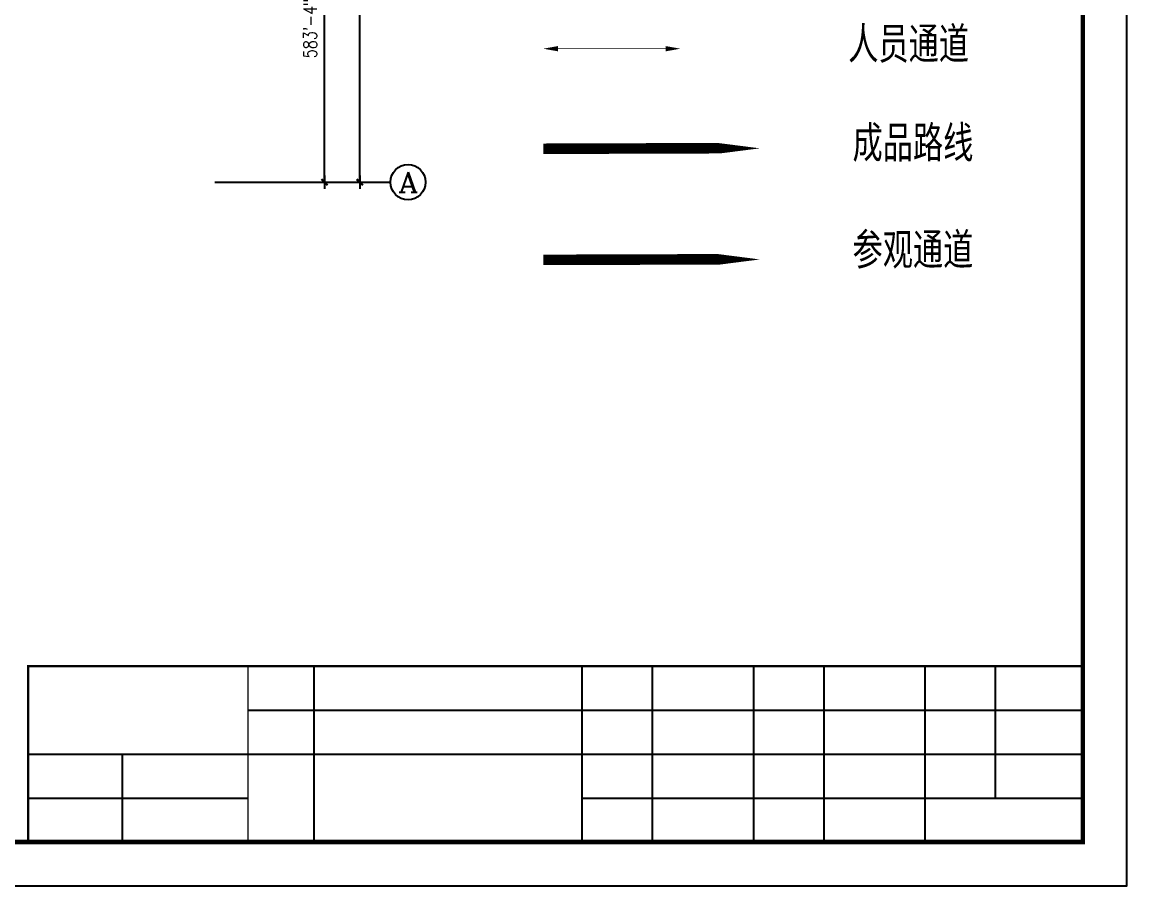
# Model space of a CAD drawing. Extents: x 539033 to 804858, y 468425 to 1263560.
# Drawn here: x 779718 to 804858, y 468425 to 488088 of the extents above; entities that cross this region are included whole.
import ezdxf
from ezdxf.enums import TextEntityAlignment as Align

# ---------------------------------------------------------------- set-up
doc = ezdxf.new("R2010")
doc.units = 0
doc.header["$LTSCALE"] = 1000
doc.header["$MEASUREMENT"] = 0
for name, pattern in [('CENTER2', [1.125, 0.75, -0.125, 0.125, -0.125]), ('DASH', [0.35, 0.25, -0.1]), ('PHANTOM2', [31.75, 15.875, -3.175, 3.175, -3.175, 3.175, -3.175])]:
    doc.linetypes.add(name, pattern=pattern)
doc.layers.get('0').update_dxf_attribs({"linetype": 'CONTINUOUS'})
doc.layers.get('Defpoints').update_dxf_attribs({"linetype": 'CONTINUOUS'})
for name, color, linetype in [('001', 7, 'CONTINUOUS'), ('AXIS', 3, 'CONTINUOUS'), ('AXIS_TEXT', 7, 'CONTINUOUS'), ('CEN', 6, 'CENTER2'), ('PUB_TITLE', 4, 'CONTINUOUS'), ('圖框', 7, 'CONTINUOUS'), ('虛線', 7, 'DASH')]:
    doc.layers.add(name, color=color, linetype=linetype)
doc.styles.add('_TCH_AXIS', font='COMPLEX', dxfattribs={"bigfont": 'GBCBIG'})
doc.styles.add('COMPLEX', font='COMPLEX')
doc.styles.add('DIM_FONT', font='SIMPLEX.shx', dxfattribs={"width": 0.8})
doc.styles.get("Standard").update_dxf_attribs({"font": 'txt.shx', "width": 0.7, "height": 500, "bigfont": 'hzdx.shx'})
doc.dimstyles.new('dimn', dxfattribs={"dimtxt": 300, "dimasz": 1, "dimexe": 250, "dimexo": 300, "dimgap": 150, "dimtad": 1, "dimdec": 0, "dimzin": 0, "dimdsep": 46, "dimlunit": 4, "dimtxsty": 'DIM_FONT', "dimblk": '_DIMX', "dimcen": 0.089996, "dimdle": 3, "dimclrd": 256, "dimclrt": 7, "dimadec": 0, "dimazin": 0, "dimtfac": 1, "dimtdec": 0, "dimtix": 1, "dimtmove": 0, "dimatfit": 3, "dimldrblk": 'OBLIQUE', "dimfxl": 250, "dimfrac": 2, "dimtolj": 1, "dimtzin": 0, "dimarcsym": 0})

# ---------------------------------------------------------------- blocks, each defined once
blk = doc.blocks.new('_AXISO')
blk.add_circle((0, 0), 0.5)
at = {"layer": 'AXIS_TEXT', "style": 'COMPLEX', "width": 1.041667}
blk.add_attdef('A', text='', height=0.56, dxfattribs=at).set_placement((-0.25, -0.28), (0.25, -0.28), align=Align.FIT)
blk = doc.blocks.new('_DIMX')
blk.add_line((-150, 0), (150, 0))
at = {"const_width": 50}
blk.add_lwpolyline([(-70, -70), (70, 70)], dxfattribs=at)
blk = doc.blocks.new('*D356')
at = {"layer": 'AXIS', "color": 0, "lineweight": -2, "transparency": 16777216}
for p, q in [((784401, 491444), (786851, 491444)), ((784401, 484444), (786851, 484444))]:
    blk.add_line(p, q, dxfattribs=at)
at = {"layer": 'AXIS', "lineweight": -2, "transparency": 16777216}
blk.add_line((786601, 484445), (786601, 491443), dxfattribs=at)
at = {"layer": 'Defpoints', "color": 0, "lineweight": 25, "transparency": 16777216}
for p in [(784101, 491444), (786601, 491444), (784101, 484444)]:
    blk.add_point(p, dxfattribs=at)
at = {"layer": 'AXIS', "lineweight": -2, "transparency": 16777216}
for p, rotation in [((786601, 491444), 90), ((786601, 484444), 270)]:
    blk.add_blockref('_DIMX', p, dxfattribs=dict(at, rotation=rotation))
at = {"layer": 'AXIS', "color": 7, "transparency": 16777216, "insert": (786272, 487944), "char_height": 300, "attachment_point": 5, "rotation": 90, "style": 'DIM_FONT'}
blk.add_mtext('\\A1;583\'-4"', dxfattribs=at)
blk = doc.blocks.new('_OBLIQUE')
at = {"color": 0, "linetype": 'ByBlock'}
blk.add_line((-0.5, -0.5), (0.5, 0.5), dxfattribs=at)
blk = doc.blocks.new('*D361')
at = {"layer": 'AXIS', "color": 0, "lineweight": -2, "transparency": 16777216}
for p, q in [((784401, 534444), (787651, 534444)), ((784401, 484444), (787651, 484444))]:
    blk.add_line(p, q, dxfattribs=at)
at = {"layer": 'AXIS', "lineweight": -2, "transparency": 16777216}
blk.add_line((787401, 484445), (787401, 534443), dxfattribs=at)
at = {"layer": 'Defpoints', "color": 0, "lineweight": 25, "transparency": 16777216}
for p in [(784101, 534444), (787401, 534444), (784101, 484444)]:
    blk.add_point(p, dxfattribs=at)
at = {"layer": 'AXIS', "lineweight": -2, "transparency": 16777216}
for p, rotation in [((787401, 534444), 90), ((787401, 484444), 270)]:
    blk.add_blockref('_DIMX', p, dxfattribs=dict(at, rotation=rotation))
at = {"layer": 'AXIS', "color": 7, "transparency": 16777216, "insert": (787072, 509444), "char_height": 300, "attachment_point": 5, "rotation": 90, "style": 'DIM_FONT'}
blk.add_mtext('\\A1;4166\'-8"', dxfattribs=at)
blk = doc.blocks.new('A$C2CB34C14')
at = {"layer": 'CEN', "color": 7, "linetype": 'ByBlock', "ltscale": 2}
for points in [[(562, 100, 200, 0, 0), (0, 100, 0, 0, 0)], [(562, 100, 20, 20, 0), (4640, 100, 100, 0, 0)], [(4640, 100, 200, 0, 0), (5203, 100, 0, 0, 0)]]:
    blk.add_lwpolyline(points, format="xyseb", dxfattribs=at)

msp = doc.modelspace()

# ---------------------------------------------------------------- linework, layer by layer
at = {"const_width": 50}
msp.add_lwpolyline([(779857.8, 473424.6), (803857.8, 473424.6), (803857.8, 469424.6), (779857.8, 469424.6)], close=True, dxfattribs=at)
at = {"layer": '001'}
for p, q in [((779857.8, 473424.6), (803857.8, 473424.6)), ((786357.8, 473424.6), (786357.8, 469424.6)), ((792457.8, 473424.6), (792457.8, 469424.6)), ((792457.8, 473424.6), (792457.8, 469424.6)), ((794057.8, 473424.6), (794057.8, 469424.6)), ((796357.8, 473424.6), (796357.8, 469424.6)), ((797957.8, 473424.6), (797957.8, 469424.6)), ((800257.8, 473424.6), (800257.8, 469424.6)), ((800257.8, 473424.6), (800257.8, 469424.6)), ((801857.8, 473424.6), (801857.8, 470424.6)), ((784857.8, 472424.6), (803857.8, 472424.6)), ((779857.8, 471424.6), (803857.8, 471424.6)), ((781994, 471424.6), (781994, 469424.6)), ((779857.8, 470424.6), (784857.8, 470424.6)), ((792457.8, 470424.6), (803857.8, 470424.6)), ((779857.8, 469424.6), (803857.8, 469424.6))]:
    msp.add_line(p, q, dxfattribs=at)
at = {"layer": '001', "const_width": 30}
for points in [[(784857.8, 473424.6), (784857.8, 469424.6)], [(792457.8, 473424.6), (792457.8, 469424.6)]]:
    msp.add_lwpolyline(points, dxfattribs=at)
at = {"layer": 'AXIS'}
msp.add_line((784101, 484444.1), (788101, 484444.1), dxfattribs=at)
at = {"layer": 'PUB_TITLE'}
msp.add_lwpolyline([(626457.8, 468424.6), (804857.8, 468424.6), (804857.8, 552524.6), (626457.8, 552524.6)], close=True, dxfattribs=at)
msp.add_lwpolyline([(626457.8, 468424.6), (804857.8, 468424.6), (804857.8, 552524.6), (626457.8, 552524.6)], close=True, dxfattribs=at)
at = {"layer": 'PUB_TITLE', "const_width": 100}
msp.add_lwpolyline([(628957.8, 469424.6), (803857.8, 469424.6), (803857.8, 551524.6), (628957.8, 551524.6)], close=True, dxfattribs=at)
at = {"layer": '虛線', "color": 4, "linetype": 'PHANTOM2', "ltscale": 2000}
msp.add_lwpolyline([(791576.7, 485204.1, 240, 240, 0), (794630, 485214.3, 480, 0, 0), (796506.6, 485214.3, 0, 0, 0)], format="xyseb", dxfattribs=at)
at = {"layer": '虛線', "color": 6, "linetype": 'DASH', "ltscale": 6000}
msp.add_lwpolyline([(791576.7, 482675.1, 240, 240, 0), (794630, 482685.2, 480, 0, 0), (796506.6, 482685.2, 0, 0, 0)], format="xyseb", dxfattribs=at)

# ---------------------------------------------------------------- block references
at = {"layer": 'AXIS'}
ref = msp.add_blockref('_AXISO', (788501, 484444.1), dxfattribs=dict(at, xscale=800, yscale=800, zscale=800))
ref.add_attrib('A', 'A', dxfattribs={"layer": 'AXIS_TEXT', "ltscale": 100, "height": 452.5, "style": '_TCH_AXIS', "width": 1.166667}).set_placement((788274.8, 484217.9), (788727.3, 484217.9), align=Align.FIT)
at = {"layer": '虛線', "color": 7, "linetype": 'ByBlock', "xscale": 0.5999999998603016, "yscale": 0.5999999999767169, "zscale": 0.6}
msp.add_blockref('A$C2CB34C14', (791576.7, 487422.3), dxfattribs=at)

# ---------------------------------------------------------------- texts
at = {"layer": '圖框', "color": 0, "char_height": 720, "attachment_point": 3}
for s, insert in [('{\\fSimSun|b0|i0|c134|p54;人员通道}', (801265.6, 487962.1)), ('{\\fSimSun|b0|i0|c134|p54;成品路线}', (801364.3, 485711.5)), ('{\\fSimSun|b0|i0|c134|p54;参观通道}', (801363.2, 483276.3))]:
    msp.add_mtext(s, dxfattribs=dict(at, insert=insert))

# ---------------------------------------------------------------- dimensions: what is measured, and where the dimension line sits
at = {"layer": 'AXIS'}
for p2, distance, picture, middle in [((784101, 534444.1), -3300, '*D361', (787072.5, 509444.1)), ((784101, 491444.1), -2500, '*D356', (786272.5, 487944.1))]:
    dim = msp.add_aligned_dim(p1=(784101, 484444.1), p2=p2, distance=distance, dimstyle='dimn', dxfattribs=at)
    dim.commit()
    dim.dimension.update_dxf_attribs({"geometry": picture, "text_midpoint": middle})

doc.saveas('drawing.dxf')
